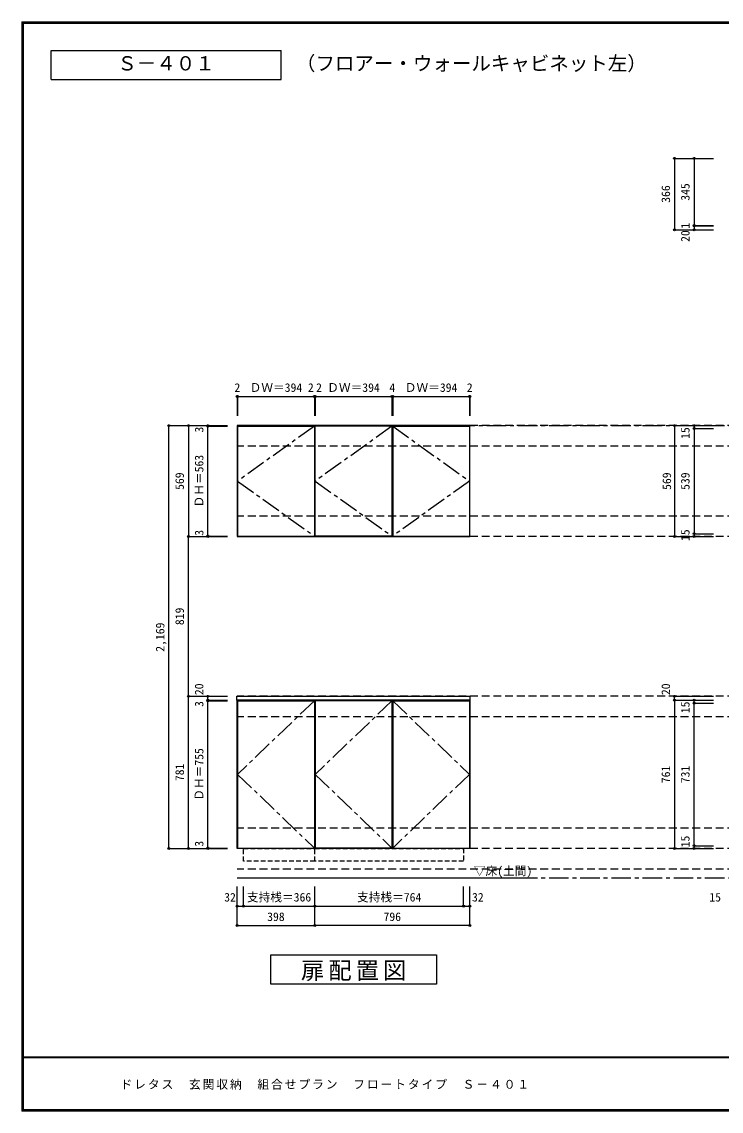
# Model space of a CAD drawing. Units: millimetres at full size, sheet at 1:20; some dimension numbers follow another scale. Extents: x -3893 to 3907, y -2871 to 2783.
# Drawn here: x -3893 to -305, y -2803 to 2783 of the extents above; entities that cross this region are included whole.
import ezdxf
from ezdxf.enums import TextEntityAlignment as Align

# ---------------------------------------------------------------- set-up
doc = ezdxf.new("R2010")
doc.units = ezdxf.units.MM
doc.header["$LTSCALE"] = 20
doc.header["$PDMODE"] = 32
doc.header["$PDSIZE"] = 10
for name, pattern in [('CHAIN1', [8, 5, -1, 1, -1]), ('DASHED1', [1.8, 1.2, -0.6]), ('DASHED2', [3, 2, -1])]:
    doc.linetypes.add(name, pattern=pattern)
for name, color, linetype in [('0-1_本体', 2, 'Continuous'), ('0-2_扉', 3, 'Continuous'), ('0-3_扉仕上', 7, 'CHAIN1'), ('0-4_棚', 3, 'Continuous'), ('0-9_', 7, 'DASHED1'), ('0-A_文字', 7, 'Continuous'), ('0-B_寸法', 7, 'Continuous'), ('F-1_枠', 6, 'Continuous'), ('F-A_文字', 7, 'Continuous')]:
    doc.layers.add(name, color=color, linetype=linetype)
doc.styles.add('ＭＳ ゴシック', font='')
doc.styles.get('ＭＳ ゴシック').set_extended_font_data('MS Gothic')

msp = doc.modelspace()

# ---------------------------------------------------------------- linework, layer by layer
at = {"layer": '0-1_本体', "color": 7}
for p, q in [((-2788.51, 712.33), (-2788.51, 143.33)), ((-2390.51, 712.33), (-2788.51, 712.33)), ((-2788.51, 143.33), (-2390.51, 143.33)), ((-2788.51, -1456.67), (-2788.51, -695.67)), ((-2390.51, -1456.67), (-2390.51, -695.67)), ((-1594.51, -695.67), (-1594.51, -1456.67)), ((-2390.51, -1456.67), (-2788.51, -1456.67)), ((-1594.51, -1456.67), (-2390.51, -1456.67))]:
    msp.add_line(p, q, dxfattribs=at)
msp.add_lwpolyline([(-1594.51, 712.33), (-2390.51, 712.33), (-2390.51, 143.33), (-1594.51, 143.33)], close=True, dxfattribs=at)
at = {"layer": '0-2_扉'}
for p, q in [((-2786.51, 709.33), (-2786.51, 146.33)), ((-2786.51, 709.33), (-2392.51, 709.33)), ((-2392.51, 709.33), (-2392.51, 146.33)), ((-1994.51, 709.33), (-2388.51, 709.33)), ((-2388.51, 146.33), (-2388.51, 709.33)), ((-1994.51, 709.33), (-1994.51, 146.33)), ((-1990.51, 709.33), (-1990.51, 146.33)), ((-1990.51, 709.33), (-1596.51, 709.33)), ((-1596.51, 709.33), (-1596.51, 146.33)), ((-2786.51, 146.33), (-2392.51, 146.33)), ((-1994.51, 146.33), (-2388.51, 146.33)), ((-1990.51, 146.33), (-1596.51, 146.33)), ((-2786.51, -698.67), (-2786.51, -1453.67)), ((-2786.51, -698.67), (-2392.51, -698.67)), ((-2392.51, -698.67), (-2392.51, -1453.67)), ((-2388.51, -698.67), (-2388.51, -1453.67)), ((-1994.51, -698.67), (-2388.51, -698.67)), ((-1994.51, -698.67), (-1994.51, -1453.67)), ((-1990.51, -698.67), (-1990.51, -1453.67)), ((-1990.51, -698.67), (-1596.51, -698.67)), ((-1596.51, -698.67), (-1596.51, -1453.67)), ((-2786.51, -1453.67), (-2392.51, -1453.67)), ((-1994.51, -1453.67), (-2388.51, -1453.67)), ((-1990.51, -1453.67), (-1596.51, -1453.67))]:
    msp.add_line(p, q, dxfattribs=at)
at = {"layer": '0-3_扉仕上', "linetype": 'Continuous'}
msp.add_line((-2788.51, -1606.67), (-1274.51, -1606.67), dxfattribs=at)
at = {"layer": '0-3_扉仕上'}
for points in [[(-2392.51, 709.33), (-2786.51, 427.83), (-2392.51, 146.33)], [(-1994.51, 709.33), (-2388.51, 427.83), (-1994.51, 146.33)], [(-1990.51, 709.33), (-1596.51, 427.83), (-1990.51, 146.33)], [(-2392.51, -698.67), (-2786.51, -1076.17), (-2392.51, -1453.67)], [(-1994.51, -698.67), (-2388.51, -1076.17), (-1994.51, -1453.67)], [(-1990.51, -698.67), (-1596.51, -1076.17), (-1990.51, -1453.67)]]:
    msp.add_lwpolyline(points, dxfattribs=at)
at = {"layer": '0-4_棚'}
for p, q in [((-2789.51, -695.67), (-2789.51, -675.67)), ((-2789.51, -675.67), (-1593.51, -675.67)), ((-1593.51, -695.67), (-2789.51, -695.67)), ((-1593.51, -695.67), (-1593.51, -675.67))]:
    msp.add_line(p, q, dxfattribs=at)
at = {"layer": '0-9_'}
for p, q in [((-2756.51, -1456.67), (-2390.51, -1456.67)), ((-2756.51, -1520.67), (-2756.51, -1456.67)), ((-2390.51, -1456.67), (-1626.51, -1456.67)), ((-2390.51, -1520.67), (-2390.51, -1456.67)), ((-2390.51, -1520.67), (-2756.51, -1520.67))]:
    msp.add_line(p, q, dxfattribs=at)
msp.add_lwpolyline([(-1626.51, -1456.67), (-1626.51, -1520.67), (-2390.51, -1520.67)], dxfattribs=at)
at = {"layer": '0-A_文字', "linetype": 'CHAIN1'}
for p, q in [((-2788.51, 712.33), (2766.49, 712.33)), ((-2788.51, -1606.67), (2766.49, -1606.67))]:
    msp.add_line(p, q, dxfattribs=at)
at = {"layer": '0-A_文字'}
for p, q in [((-2616.51, -2151.17), (-2616.51, -2001.17)), ((-2616.51, -2001.17), (-1766.51, -2001.17)), ((-1766.51, -2001.17), (-1766.51, -2151.17)), ((-1766.51, -2151.17), (-2616.51, -2151.17))]:
    msp.add_line(p, q, dxfattribs=at)
for points in [[(-3743.33, 2486.67), (-3743.33, 2636.67), (-2563.11, 2636.67)], [(-3743.33, 2486.67), (-2563.11, 2486.67), (-2563.11, 2636.67)]]:
    msp.add_lwpolyline(points, dxfattribs=at)
at = {"layer": '0-B_寸法', "color": 4}
for p, q in [((-544.51, 2083.06), (-344.51, 2083.06)), ((-544.51, 2083.06), (-544.51, 1717.06)), ((-444.51, 2083.06), (-444.51, 1717.06)), ((-444.51, 1738.06), (-344.51, 1738.06)), ((-444.51, 1737.06), (-344.51, 1737.06)), ((-544.51, 1717.06), (-344.51, 1717.06)), ((-2788.51, 862.33), (-2788.51, 762.33)), ((-2788.51, 862.33), (-2786.51, 862.33)), ((-2786.51, 862.33), (-2392.51, 862.33)), ((-2786.51, 862.33), (-2786.51, 762.33)), ((-2392.51, 862.33), (-2390.51, 862.33)), ((-2392.51, 862.33), (-2392.51, 762.33)), ((-2390.51, 862.33), (-2390.51, 762.33)), ((-2390.51, 862.33), (-2388.51, 862.33)), ((-2388.51, 862.33), (-2388.51, 762.33)), ((-2388.51, 862.33), (-1994.51, 862.33)), ((-1994.51, 862.33), (-1994.51, 762.33)), ((-1994.51, 862.33), (-1990.51, 862.33)), ((-1990.51, 862.33), (-1990.51, 762.33)), ((-1990.51, 862.33), (-1596.51, 862.33)), ((-1596.51, 862.33), (-1596.51, 762.33)), ((-1596.51, 862.33), (-1594.51, 862.33)), ((-1594.51, 862.33), (-1594.51, 762.33)), ((-3138.51, -1456.67), (-3138.51, 712.33)), ((-3138.51, 712.33), (-2838.51, 712.33)), ((-3038.51, 712.33), (-2838.51, 712.33)), ((-3038.51, 712.33), (-3038.51, 143.33)), ((-2938.51, 709.33), (-2938.51, 712.33)), ((-2938.51, 146.33), (-2938.51, 709.33)), ((-2938.51, 709.33), (-2838.51, 709.33)), ((-544.51, 712.33), (-544.51, 143.33)), ((-544.51, 712.33), (-344.51, 712.33)), ((-444.51, 712.33), (-444.51, 143.33)), ((-444.51, 697.33), (-344.51, 697.33)), ((-3038.51, 143.33), (-2838.51, 143.33)), ((-3038.51, 143.33), (-2838.51, 143.33)), ((-3038.51, -675.67), (-3038.51, 143.33)), ((-2938.51, 143.33), (-2938.51, 146.33)), ((-2938.51, 146.33), (-2838.51, 146.33)), ((-544.51, 143.33), (-344.51, 143.33)), ((-444.51, 158.33), (-344.51, 158.33)), ((-444.51, 143.33), (-344.51, 143.33)), ((-2938.51, -675.67), (-2838.51, -675.67)), ((-2938.51, -695.67), (-2938.51, -675.67)), ((-2938.51, -695.67), (-2838.51, -695.67)), ((-2938.51, -698.67), (-2938.51, -695.67)), ((-2938.51, -695.67), (-2838.51, -695.67)), ((-2938.51, -698.67), (-2838.51, -698.67)), ((-2938.51, -1453.67), (-2938.51, -698.67)), ((-544.51, -675.67), (-344.51, -675.67)), ((-544.51, -695.67), (-544.51, -675.67)), ((-544.51, -695.67), (-344.51, -695.67)), ((-544.51, -695.67), (-544.51, -1456.67)), ((-444.51, -710.67), (-444.51, -695.67)), ((-444.51, -1441.67), (-444.51, -710.67)), ((-444.51, -710.67), (-344.51, -710.67)), ((-444.51, -1456.67), (-444.51, -1441.67)), ((-444.51, -1441.67), (-344.51, -1441.67)), ((-3138.51, -1456.67), (-2838.51, -1456.67)), ((-3038.51, -1456.67), (-2838.51, -1456.67)), ((-2938.51, -1453.67), (-2838.51, -1453.67)), ((-2938.51, -1456.67), (-2938.51, -1453.67)), ((-2938.51, -1456.67), (-2838.51, -1456.67)), ((-544.51, -1456.67), (-444.51, -1456.67)), ((-444.51, -1456.67), (-344.51, -1456.67)), ((-2788.51, -1751.17), (-2788.51, -1651.17)), ((-2756.51, -1751.17), (-2756.51, -1651.17)), ((-2390.51, -1751.17), (-2390.51, -1651.17)), ((-1626.51, -1751.17), (-1626.51, -1651.17)), ((-1594.51, -1751.17), (-1594.51, -1651.17)), ((-2788.51, -1851.17), (-2788.51, -1751.17)), ((-2788.51, -1751.17), (-2756.51, -1751.17)), ((-2756.51, -1751.17), (-2390.51, -1751.17)), ((-2390.51, -1851.17), (-2390.51, -1751.17)), ((-2390.51, -1751.17), (-1626.51, -1751.17)), ((-1626.51, -1751.17), (-1594.51, -1751.17)), ((-1594.51, -1851.17), (-1594.51, -1751.17)), ((-2788.51, -1851.17), (-2390.51, -1851.17)), ((-1594.51, -1851.17), (-2390.51, -1851.17))]:
    msp.add_line(p, q, dxfattribs=at)
at = {"layer": '0-B_寸法', "color": 4, "linetype": 'DASHED2'}
for p, q in [((2766.49, 712.33), (-2788.51, 712.33)), ((2766.49, 607.33), (-2788.51, 607.33)), ((2766.49, 248.33), (-2788.51, 248.33)), ((2766.49, 143.33), (-2788.51, 143.33)), ((2766.49, -675.67), (-2788.51, -675.67)), ((2766.49, -675.67), (-2788.51, -675.67)), ((2766.49, -780.67), (-2788.51, -780.67)), ((2766.49, -1351.67), (-2788.51, -1351.67)), ((2766.49, -1456.67), (-2788.51, -1456.67)), ((2766.49, -1561.67), (-2788.51, -1561.67))]:
    msp.add_line(p, q, dxfattribs=at)
at = {"layer": '0-B_寸法', "color": 4}
msp.add_lwpolyline([(-3038.51, -1456.67), (-3038.51, -675.67), (-2838.51, -675.67)], dxfattribs=at)
at = {"layer": '0-B_寸法'}
for p in [(-544.51, 2083.06), (-444.51, 2083.06), (-444.51, 1738.06), (-444.51, 1737.06), (-544.51, 1717.06), (-444.51, 1717.06), (-2788.51, 862.33), (-2786.51, 862.33), (-2392.51, 862.33), (-2390.51, 862.33), (-2388.51, 862.33), (-1994.51, 862.33), (-1990.51, 862.33), (-1596.51, 862.33), (-1594.51, 862.33), (-3138.51, 712.33), (-3038.51, 712.33), (-2938.51, 712.33), (-2938.51, 709.33), (-544.51, 712.33), (-444.51, 712.33), (-444.51, 697.33), (-3038.51, 143.33), (-3038.51, 143.33), (-2938.51, 146.33), (-2938.51, 143.33), (-544.51, 143.33), (-444.51, 158.33), (-444.51, 143.33), (-3038.51, -675.67), (-2938.51, -675.67), (-2938.51, -695.67), (-2938.51, -695.67), (-2938.51, -698.67), (-544.51, -675.67), (-544.51, -695.67), (-444.51, -695.67), (-444.51, -710.67), (-3138.51, -1456.67), (-3038.51, -1456.67), (-2938.51, -1453.67), (-2938.51, -1456.67), (-544.51, -1456.67), (-444.51, -1441.67), (-444.51, -1456.67), (-2788.51, -1751.17), (-2756.51, -1751.17), (-2390.51, -1751.17), (-1626.51, -1751.17), (-1594.51, -1751.17), (-2788.51, -1851.17), (-2390.51, -1851.17), (-1594.51, -1851.17)]:
    msp.add_point(p, dxfattribs=at)
at = {"layer": 'F-1_枠'}
for p, q in [((-3893.39, 2783.33), (-3893.39, -2803.33)), ((-3893.39, 2783.33), (3906.61, 2783.33)), ((-3893.39, 2780), (3906.61, 2780)), ((-3893.39, 2776.67), (3906.61, 2776.67)), ((-3890.05, 2783.33), (-3890.05, -2803.33)), ((-3886.72, 2783.33), (-3886.72, -2803.33)), ((3906.61, -2526.67), (-3893.39, -2526.67)), ((3906.61, -2530), (-3893.39, -2530)), ((3906.61, -2796.67), (-3893.39, -2796.67)), ((3906.61, -2800), (-3893.39, -2800)), ((3906.61, -2803.33), (-3893.39, -2803.33))]:
    msp.add_line(p, q, dxfattribs=at)

# ---------------------------------------------------------------- texts
at = {"layer": '0-A_文字', "style": 'ＭＳ ゴシック'}
for s, height, p in [('Ｓ－４０１', 73.31, (-3403.22, 2511.67)), ('（フロアー・ウォールキャビネット左）', 73.31, (-2486.99, 2511.67)), ('▽床(土間)', 43.99, (-1574.51, -1606.67))]:
    msp.add_text(s, height=height, dxfattribs=at).set_placement(p, align=Align.BOTTOM_LEFT)
at = {"layer": '0-A_文字', "insert": (-2461.51, -2136.17), "char_height": 87.98, "attachment_point": 7, "style": 'ＭＳ ゴシック'}
msp.add_mtext('\\T1.17;扉配置図', dxfattribs=at)
at = {"layer": '0-B_寸法', "style": 'ＭＳ ゴシック'}
for s, p in [('366', (-554.51, 1855.06)), ('345', (-454.51, 1865.56)), ('1', (-454.51, 1722.56)), ('20', (-454.51, 1654.65)), ('3', (-2948.51, 676.85)), ('15', (-454.51, 644.55)), ('ＤＨ＝563', (-2948.51, 292.83)), ('569', (-3048.51, 382.83)), ('569', (-549.3, 382.83)), ('539', (-454.51, 382.83)), ('3', (-2948.51, 147.85)), ('15', (-454.51, 120.83)), ('819', (-3048.51, -310.67)), ('2,169', (-3148.51, -447.17)), ('20', (-2948.51, -669.47)), ('20', (-554.51, -669.47)), ('3', (-2948.51, -730.1)), ('15', (-454.51, -762.14)), ('ＤＨ＝755', (-2948.51, -1211.17)), ('781', (-3048.51, -1110.67)), ('761', (-554.51, -1121.17)), ('731', (-454.51, -1121.17)), ('15', (-454.51, -1450.05)), ('3', (-2948.51, -1446.76))]:
    msp.add_text(s, height=43.99, rotation=90, dxfattribs=at).set_placement(p, align=Align.BOTTOM_LEFT)
for s, p in [('2', (-2802.51, 872.33)), ('ＤＷ＝394', (-2724.51, 872.33)), ('2', (-2425.51, 872.33)), ('2', (-2383.51, 872.33)), ('ＤＷ＝394', (-2326.51, 872.33)), ('4', (-2007.51, 872.33)), ('ＤＷ＝394', (-1928.51, 872.33)), ('2', (-1610.51, 872.33)), ('32', (-2854.96, -1741.17)), ('支持桟＝366', (-2738.51, -1741.17)), ('支持桟＝764', (-2173.51, -1741.17)), ('32', (-1583.61, -1741.17)), ('15', (-366.26, -1741.17)), ('398', (-2634.51, -1841.17)), ('796', (-2037.51, -1841.17))]:
    msp.add_text(s, height=43.99, dxfattribs=at).set_placement(p, align=Align.BOTTOM_LEFT)
at = {"layer": 'F-A_文字', "insert": (-3386.72, -2693.33), "char_height": 43.99, "attachment_point": 7, "style": 'ＭＳ ゴシック'}
msp.add_mtext('\\T1.17;ドレタス\u3000玄関収納\u3000組合せプラン\u3000フロートタイプ\u3000Ｓ－４０１', dxfattribs=at)

doc.saveas('drawing.dxf')
